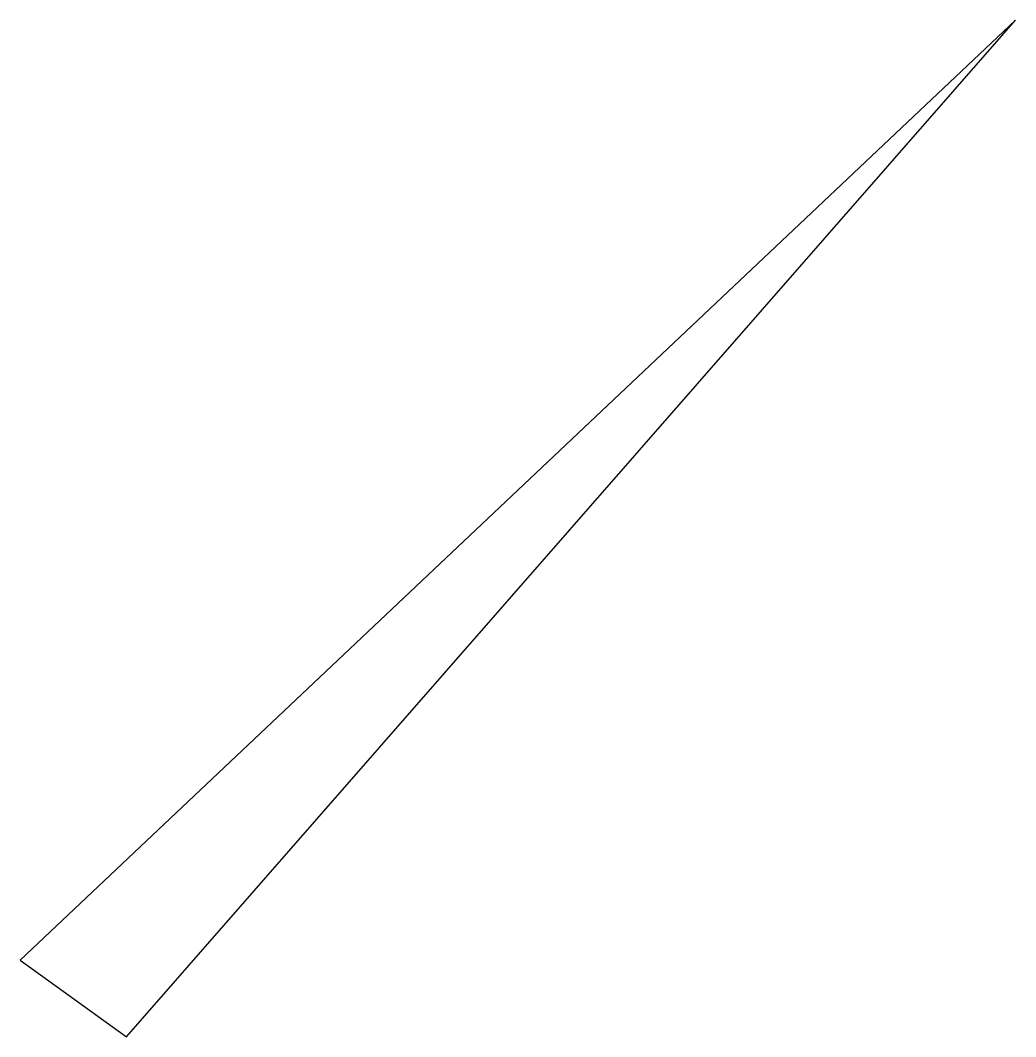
# Model space of a CAD drawing. Header units: metres. Extents: x 29.17 to 34.94, y -1.84 to 4.06.
import ezdxf

# ---------------------------------------------------------------- set-up
doc = ezdxf.new("R2010")
doc.units = ezdxf.units.M

msp = doc.modelspace()

# ---------------------------------------------------------------- linework, layer by layer
for p, q in [((34.9439, 4.0586), (29.1658, -1.3984)), ((29.7819, -1.8426), (34.9439, 4.0586)), ((29.1658, -1.3984), (29.7819, -1.8426))]:
    msp.add_line(p, q)

doc.saveas('drawing.dxf')
